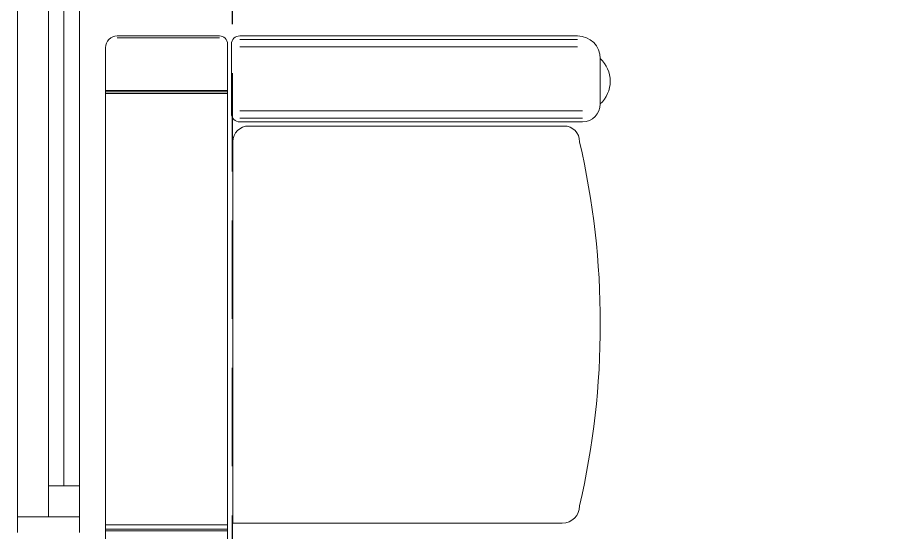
# Model space of a CAD drawing. Header units: inches. Extents: x -12418 to 57169, y -29325 to 19878.
# Drawn here: x 10398 to 11822, y -7547 to -6716 of the extents above; entities that cross this region are included whole.
import ezdxf

# ---------------------------------------------------------------- set-up
doc = ezdxf.new("R2010")
doc.units = ezdxf.units.IN
doc.header["$LTSCALE"] = 25
doc.header["$MEASUREMENT"] = 0
doc.linetypes.add('DASHDOT', pattern=[25.4, 12.7, -6.35, 0, -6.35])
doc.linetypes.add('HIDDEN', pattern=[9.525, 6.35, -3.175])
for name, color, linetype, lineweight in [('00-Ground Floor$0$Aluminum', 251, 'Continuous', 5), ('00-Ground Floor$0$LOADING', 253, 'Continuous', 5), ('E-LITE-CLNG-CNDT', 6, 'DASHDOT', 35), ('E-POWR-FLOR-CNDT', 6, 'HIDDEN', 25)]:
    doc.layers.add(name, color=color, linetype=linetype, lineweight=lineweight)

# ---------------------------------------------------------------- blocks, each defined once
blk = doc.blocks.new('00-Ground Floor$0$GF21008-P')
at = {"layer": '00-Ground Floor$0$LOADING'}
for p, q in [((-0.7709, 0), (0.7906, 0)), ((-0.7019, -0.1974), (-0.7019, 0)), ((-0.6994, -0.1974), (-0.6994, 0)), ((-0.6968, -0.1974), (-0.6968, 0)), ((0, -0.1974), (0, 0)), ((0.0069, -0.1974), (0.0069, 0)), ((0.0099, -0.1974), (0.0099, 0)), ((-0.79, -0.1841), (-0.79, -0.0191)), ((-0.7866, -0.1841), (-0.7866, -0.0191)), ((-0.7767, -0.1974), (0.7964, -0.1974)), ((-0.7767, -0.2037), (-0.6644, -0.2037)), ((-0.6191, -0.2059), (-0.0026, -0.2059)), ((-0.0026, -0.2059), (-0.0026, -0.7385)), ((-0.79, -0.7634), (-0.79, -0.217)), ((-0.784, -0.7634), (-0.784, -0.217)), ((-0.7722, -0.7634), (-0.7722, -0.217)), ((-0.6689, -0.7712), (-0.6689, -0.217)), ((-0.6571, -0.7712), (-0.6571, -0.217)), ((-0.6512, -0.7712), (-0.6512, -0.217)), ((-0.6444, -0.7413), (-0.6444, -0.2312)), ((-0.7533, -0.8), (-0.68, -0.8))]:
    blk.add_line(p, q, dxfattribs=at)
for centre, radius, start, end in [((-0.7709, -0.0191), 0.0191, 90, 180), ((-0.7767, -0.1841), 0.0133, 180, 270), ((-0.7767, -0.217), 0.0133, 90, 180), ((-0.6644, -0.217), 0.0133, 0, 90), ((-0.6191, -0.2312), 0.0253, 90, 180), ((-0.0307, -0.7385), 0.0281, 270, 0), ((-0.6191, -0.7413), 0.0253, 180, 270), ((-0.7533, -0.7634), 0.0366, 180, 270), ((-0.3249, 0.51), 1.31, 257.0217, 282.9783), ((-0.68, -0.7712), 0.0288, 270, 0), ((-0.7167, -0.7662), 0.0499, 222.6462, 317.3538)]:
    blk.add_arc(centre, radius, start, end, dxfattribs=at)
blk = doc.blocks.new('00-Ground Floor')
at = {"layer": '00-Ground Floor$0$Aluminum'}
for p, q in [((10397.9, -7547.4, 0), (10397.9, -6347.4, 0)), ((10497.9, -7547.4, 0), (10497.9, -6347.4, 0)), ((10447.9, -7522.4, 0), (10447.9, -6372.4, 0)), ((10472.9, -6422.4, 0), (10472.9, -7472.4, 0)), ((10447.9, -7472.4, 0), (10497.9, -7472.4, 0)), ((10397.9, -7522.4, 0), (10497.9, -7522.4, 0))]:
    blk.add_line(p, q, dxfattribs=at)
at = {"layer": '00-Ground Floor$0$LOADING', "xscale": -1000, "yscale": 1000, "zscale": 1000, "rotation": 90.00000000000017}
blk.add_blockref('00-Ground Floor$0$GF21008-P', (10540, -7535.3), dxfattribs=at)

msp = doc.modelspace()

# ---------------------------------------------------------------- linework, layer by layer
at = {"layer": 'E-POWR-FLOR-CNDT', "elevation": 0}
msp.add_lwpolyline([(12184.7, -8364.2), (12050.4, -8229.9), (10820.4, -8229.9, -0.414214), (10745.4, -8154.9), (10745.4, -6344.9), (10621.7, -6221.2)], format="xyb", dxfattribs=at)

# ---------------------------------------------------------------- block references
at = {"layer": 'E-LITE-CLNG-CNDT'}
msp.add_blockref('00-Ground Floor', (0, 0), dxfattribs=at)

doc.saveas('drawing.dxf')
